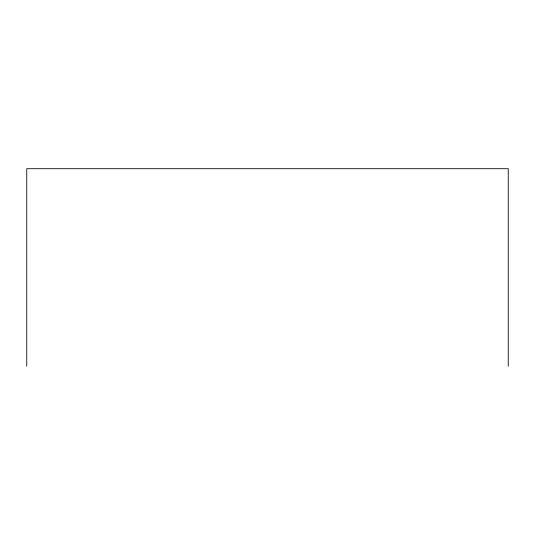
<?xml version="1.0" encoding="UTF-8"?>
<svg xmlns="http://www.w3.org/2000/svg" width="535" height="535" viewBox="0 0 535 535"><rect width="100%" height="100%" fill="white"/><g stroke="black" fill="none" stroke-linecap="round" stroke-linejoin="round"><path stroke-width="0.8" d="M508.25 366.301L508.25 168.699L26.75 168.699L26.75 366.301"/></g></svg>
